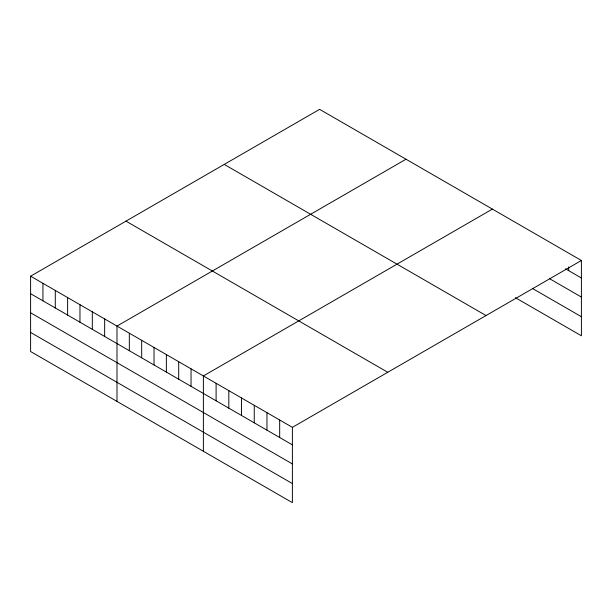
<?xml version="1.0" encoding="UTF-8"?>
<svg xmlns="http://www.w3.org/2000/svg" width="612" height="612" viewBox="0 0 612 612"><rect width="100%" height="100%" fill="white"/><g stroke="black" fill="none" stroke-linecap="round" stroke-linejoin="round"><path stroke-width="0.92" d="M30.6 276.203L292.391 427.344L292.391 502.659L30.6 351.517L30.6 276.203L319.609 109.341L581.4 260.483L581.4 335.797L515.442 297.715M406.001 159.219L116.991 326.074L116.991 401.396M492.392 209.097L203.383 375.952L203.383 451.266M292.391 427.344L581.4 260.483M565.503 268.813L581.4 277.986M549.614 278.712L581.4 297.065M532.922 288.734L581.4 316.725M224.237 164.406L486.027 315.547M125.973 221.139L387.763 372.28M30.6 293.699L292.391 444.848M30.6 312.778L292.391 463.927M30.6 332.438L292.391 483.579M568.686 266.962L568.686 270.649M279.676 420L279.676 437.503M266.962 412.664L266.962 430.167M254.248 405.32L254.248 422.823M241.526 397.976L241.526 415.479M228.812 390.64L228.812 408.143M216.097 383.296L216.097 400.799M191.043 368.829L191.043 386.333M178.696 361.707L178.696 379.203M166.357 354.577L166.357 372.081M154.017 347.455L154.017 364.959M141.678 340.326L141.678 357.829M129.331 333.203L129.331 350.707M104.652 318.951L104.652 336.455M92.305 311.829L92.305 329.332M79.965 304.7L79.965 322.203M67.626 297.577L67.626 315.081M55.287 290.448L55.287 307.951M42.939 283.325L42.939 300.829"/></g></svg>
